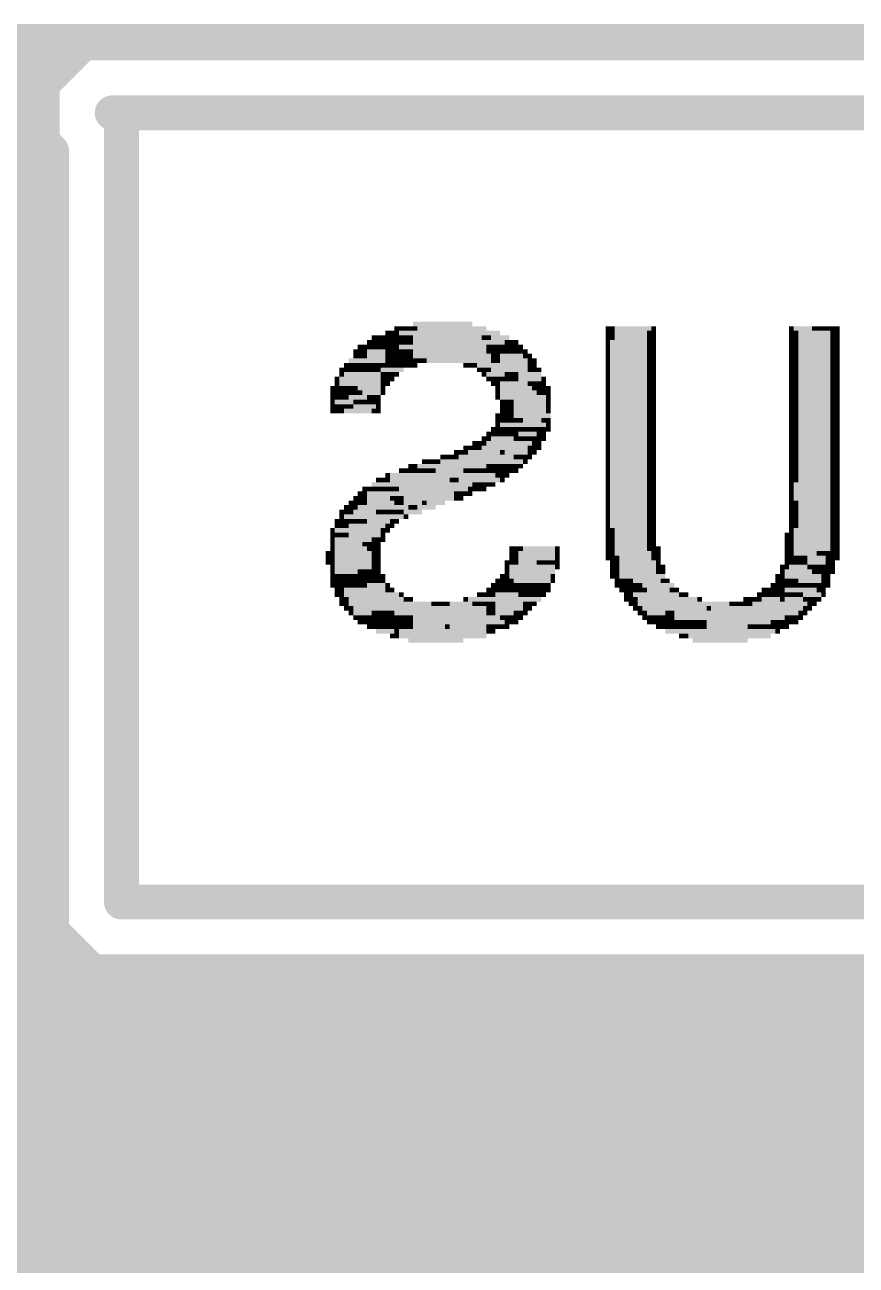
# Model space of a CAD drawing. Extents: x -0.1 to 57, y -0.1 to 41.
# Drawn here: x 37.7 to 41.32, y 27.74 to 33.14 of the extents above; entities that cross this region are included whole.
import ezdxf

# ---------------------------------------------------------------- set-up
doc = ezdxf.new("R2010")
doc.units = 0
for name, color, linetype in [('16', 175, 'CONTINUOUS'), ('17', 82, 'CONTINUOUS'), ('19', 53, 'CONTINUOUS')]:
    doc.layers.add(name, color=color, linetype=linetype)

# ---------------------------------------------------------------- blocks, each defined once
blk = doc.blocks.new('RECT')
blk.add_solid([(-0.5, -0.5), (0.5, -0.5), (-0.5, 0.5), (0.5, 0.5)])

msp = doc.modelspace()

# ---------------------------------------------------------------- linework, layer by layer
at = {"layer": '16', "const_width": 0.1524}
for points in [[(12.1912, 33.0708), (55.8942, 33.0708)], [(37.9537, 33.0648), (37.7752, 32.8863)], [(53.0063, 33.0648), (37.9537, 33.0648)], [(12.3436, 32.9184), (37.8073, 32.9184)], [(37.7752, 32.8863), (37.7752, 32.6337)], [(12.496, 32.766), (37.7752, 32.766)], [(38.08, 32.76), (52.88, 32.76)], [(38.12, 29.32), (38.12, 32.74)], [(12.6484, 32.6136), (37.7953, 32.6136)], [(37.7752, 32.6337), (37.8152, 32.5937)], [(37.8152, 32.5937), (37.8152, 29.1937)], [(12.8008, 32.4612), (37.8152, 32.4612)], [(12.9532, 32.3088), (37.8152, 32.3088)], [(13.1056, 32.1564), (37.8152, 32.1564)], [(13.258, 32.004), (37.8152, 32.004)], [(13.4104, 31.8516), (37.8152, 31.8516)], [(13.5628, 31.6992), (37.8152, 31.6992)], [(13.7152, 31.5468), (37.8152, 31.5468)], [(13.8676, 31.3944), (37.8152, 31.3944)], [(14.02, 31.242), (37.8152, 31.242)], [(14.1724, 31.0896), (37.8152, 31.0896)], [(14.3248, 30.9372), (37.8152, 30.9372)], [(14.4772, 30.7848), (37.8152, 30.7848)], [(14.6296, 30.6324), (37.8152, 30.6324)], [(14.782, 30.48), (37.8152, 30.48)], [(14.9344, 30.3276), (37.8152, 30.3276)], [(15.0868, 30.1752), (37.8152, 30.1752)], [(15.2392, 30.0228), (37.8152, 30.0228)], [(15.24, 29.8704), (37.8152, 29.8704)], [(15.24, 29.718), (37.8152, 29.718)], [(15.24, 29.5656), (37.8152, 29.5656)], [(15.24, 29.4132), (37.8152, 29.4132)], [(52.88, 29.32), (38.12, 29.32)], [(15.24, 29.2608), (37.8152, 29.2608)], [(37.8152, 29.1937), (37.9937, 29.0152)], [(15.24, 29.1084), (37.9005, 29.1084)], [(37.9937, 29.0152), (38.2463, 29.0152)], [(38.2463, 29.0152), (53.0063, 29.0152)], [(15.24, 28.956), (55.8872, 28.956)], [(15.24, 28.8036), (55.887, 28.8036)], [(15.24, 28.6512), (55.8867, 28.6512)], [(15.24, 28.4988), (55.8864, 28.4988)], [(15.24, 28.3464), (55.8862, 28.3464)], [(15.24, 28.194), (55.8859, 28.194)], [(15.24, 28.0416), (55.8857, 28.0416)], [(15.24, 27.8892), (55.8854, 27.8892)], [(15.24, 27.7368), (55.8851, 27.7368)]]:
    msp.add_lwpolyline(points, dxfattribs=at)
at = {"layer": '16', "const_width": 0.0762}
for points in [[(37.9537, 33.1029, 1), (37.9537, 33.0267)], [(37.9807, 33.0379, 1), (37.9268, 33.0917)], [(37.8073, 32.8803, 1), (37.8073, 32.9565)], [(37.8133, 32.8863, 1), (37.7371, 32.8863)], [(37.7483, 32.9132, 1), (37.8021, 32.8593)], [(37.7752, 32.7279, 1), (37.7752, 32.8041)], [(38.08, 32.7981, 1), (38.08, 32.7219)], [(38.1581, 32.74, 1), (38.0819, 32.74)], [(37.8021, 32.6607, 1), (37.7483, 32.6068)], [(37.7371, 32.6337, 1), (37.8133, 32.6337)], [(37.8533, 32.5937, 1), (37.7771, 32.5937)], [(37.7953, 32.5755, 1), (37.7953, 32.6517)], [(37.7883, 32.5668, 1), (37.8421, 32.6207)], [(37.8152, 32.4231, 1), (37.8152, 32.4993)], [(37.8152, 32.2707, 1), (37.8152, 32.3469)], [(37.8152, 32.1183, 1), (37.8152, 32.1945)], [(37.8152, 31.9659, 1), (37.8152, 32.0421)], [(37.8152, 31.8135, 1), (37.8152, 31.8897)], [(37.8152, 31.6611, 1), (37.8152, 31.7373)], [(37.8152, 31.5087, 1), (37.8152, 31.5849)], [(37.8152, 31.3563, 1), (37.8152, 31.4325)], [(37.8152, 31.2039, 1), (37.8152, 31.2801)], [(37.8152, 31.0515, 1), (37.8152, 31.1277)], [(37.8152, 30.8991, 1), (37.8152, 30.9753)], [(37.8152, 30.7467, 1), (37.8152, 30.8229)], [(37.8152, 30.5943, 1), (37.8152, 30.6705)], [(37.8152, 30.4419, 1), (37.8152, 30.5181)], [(37.8152, 30.2895, 1), (37.8152, 30.3657)], [(37.8152, 30.1371, 1), (37.8152, 30.2133)], [(37.8152, 29.9847, 1), (37.8152, 30.0609)], [(37.8152, 29.8323, 1), (37.8152, 29.9085)], [(37.8152, 29.6799, 1), (37.8152, 29.7561)], [(37.8152, 29.5275, 1), (37.8152, 29.6037)], [(37.8152, 29.3751, 1), (37.8152, 29.4513)], [(38.12, 29.3581, 1), (38.12, 29.2819)], [(37.8152, 29.2227, 1), (37.8152, 29.2989)], [(38.0819, 29.32, 1), (38.1581, 29.32)], [(37.8421, 29.2207, 1), (37.7883, 29.1668)], [(37.7771, 29.1937, 1), (37.8533, 29.1937)], [(37.9005, 29.0703, 1), (37.9005, 29.1465)], [(37.9937, 29.0533, 1), (37.9937, 28.9771)], [(38.2463, 29.0533, 1), (38.2463, 28.9771)], [(38.2463, 28.9771, 1), (38.2463, 29.0533)], [(37.9668, 28.9883, 1), (38.0207, 29.0421)]]:
    msp.add_lwpolyline(points, format="xyb", dxfattribs=at)

# ---------------------------------------------------------------- block references
at = {"layer": '16', "yscale": 0.02}
for p, xscale in [((39.31, 31.8), 0.04), ((39.36, 31.82), 0.06), ((39.5, 31.82), 0.18), ((39.65, 31.8), 0.08), ((40.35, 31.82), 0.16), ((41.09, 31.82), 0.08), ((41.06, 31.8), 0.02), ((41.2, 31.82), 0.06), ((41.22, 31.8), 0.02), ((39.2, 31.74), 0.02), ((39.23, 31.76), 0.04), ((39.25, 31.78), 0.04), ((39.29, 31.74), 0.04), ((39.31, 31.78), 0.04), ((39.33, 31.76), 0.04), ((39.37, 31.74), 0.08), ((39.43, 31.78), 0.08), ((39.43, 31.76), 0.08), ((39.7, 31.78), 0.02), ((39.72, 31.74), 0.02), ((39.77, 31.78), 0.08), ((39.81, 31.76), 0.04), ((39.84, 31.74), 0.02), ((40.26, 31.78), 0.02), ((40.43, 31.78), 0.04), ((40.43, 31.76), 0.04), ((40.43, 31.74), 0.04), ((41.05, 31.78), 0.04), ((41.05, 31.76), 0.04), ((41.05, 31.74), 0.04), ((41.22, 31.78), 0.02), ((41.22, 31.76), 0.02), ((41.22, 31.74), 0.02), ((39.15, 31.68), 0.08), ((39.16, 31.7), 0.06), ((39.17, 31.72), 0.04), ((39.29, 31.72), 0.04), ((39.29, 31.7), 0.04), ((39.29, 31.68), 0.04), ((39.37, 31.72), 0.04), ((39.37, 31.7), 0.04), ((39.37, 31.68), 0.04), ((39.54, 31.68), 0.18), ((39.73, 31.72), 0.04), ((39.75, 31.7), 0.04), ((39.75, 31.68), 0.04), ((39.81, 31.72), 0.04), ((39.86, 31.72), 0.02), ((39.88, 31.7), 0.02), ((40.43, 31.72), 0.04), ((40.43, 31.7), 0.04), ((40.43, 31.68), 0.04), ((41.05, 31.72), 0.04), ((41.05, 31.7), 0.04), ((41.05, 31.68), 0.04), ((41.22, 31.72), 0.02), ((41.22, 31.7), 0.02), ((41.22, 31.68), 0.02), ((39.11, 31.66), 0.04), ((39.1, 31.64), 0.02), ((39.17, 31.66), 0.04), ((39.17, 31.64), 0.04), ((39.3, 31.64), 0.1), ((39.29, 31.66), 0.04), ((39.65, 31.66), 0.04), ((39.71, 31.64), 0.04), ((39.92, 31.64), 0.06), ((39.92, 31.66), 0.02), ((40.43, 31.66), 0.04), ((40.43, 31.64), 0.04), ((41.05, 31.66), 0.04), ((41.05, 31.64), 0.04), ((41.22, 31.66), 0.02), ((41.22, 31.64), 0.02), ((39.08, 31.62), 0.02), ((39.28, 31.62), 0.06), ((39.27, 31.6), 0.04), ((39.26, 31.58), 0.02), ((39.75, 31.62), 0.08), ((39.74, 31.6), 0.02), ((39.78, 31.6), 0.02), ((39.9, 31.62), 0.1), ((39.9, 31.6), 0.1), ((39.91, 31.58), 0.04), ((39.96, 31.58), 0.02), ((40.43, 31.62), 0.04), ((40.43, 31.6), 0.04), ((40.43, 31.58), 0.04), ((41.05, 31.62), 0.04), ((41.05, 31.6), 0.04), ((41.05, 31.58), 0.04), ((41.22, 31.62), 0.02), ((41.22, 31.6), 0.02), ((41.22, 31.58), 0.02), ((39.06, 31.54), 0.02), ((39.13, 31.56), 0.04), ((39.14, 31.54), 0.06), ((39.15, 31.52), 0.08), ((39.26, 31.56), 0.02), ((39.76, 31.56), 0.02), ((39.76, 31.54), 0.02), ((39.92, 31.56), 0.02), ((39.95, 31.54), 0.04), ((39.96, 31.56), 0.02), ((40.43, 31.56), 0.04), ((40.43, 31.54), 0.04), ((40.43, 31.52), 0.04), ((41.05, 31.56), 0.04), ((41.05, 31.54), 0.04), ((41.05, 31.52), 0.04), ((41.22, 31.56), 0.02), ((41.22, 31.54), 0.02), ((41.22, 31.52), 0.02), ((39.04, 31.5), 0.02), ((39.09, 31.48), 0.04), ((39.15, 31.46), 0.12), ((39.16, 31.5), 0.06), ((39.18, 31.48), 0.1), ((39.78, 31.5), 0.02), ((39.79, 31.46), 0.04), ((39.98, 31.5), 0.02), ((39.98, 31.48), 0.02), ((39.98, 31.46), 0.02), ((40.43, 31.5), 0.04), ((40.43, 31.48), 0.04), ((40.43, 31.46), 0.04), ((41.05, 31.5), 0.04), ((41.05, 31.48), 0.04), ((41.05, 31.46), 0.04), ((41.22, 31.5), 0.02), ((41.22, 31.48), 0.02), ((41.22, 31.46), 0.02), ((39.76, 31.42), 0.02), ((39.79, 31.44), 0.04), ((39.91, 31.42), 0.08), ((39.95, 31.44), 0.08), ((40.43, 31.44), 0.04), ((40.43, 31.42), 0.04), ((41.05, 31.44), 0.04), ((41.05, 31.42), 0.04), ((41.22, 31.44), 0.02), ((41.22, 31.42), 0.02), ((39.76, 31.4), 0.02), ((39.76, 31.38), 0.02), ((39.82, 31.38), 0.06), ((39.82, 31.36), 0.06), ((39.92, 31.4), 0.1), ((39.95, 31.38), 0.04), ((39.96, 31.36), 0.02), ((40.43, 31.4), 0.04), ((40.43, 31.38), 0.04), ((40.43, 31.36), 0.04), ((41.05, 31.4), 0.04), ((41.05, 31.38), 0.04), ((41.05, 31.36), 0.04), ((41.22, 31.4), 0.02), ((41.22, 31.38), 0.02), ((41.22, 31.36), 0.02), ((39.66, 31.3), 0.06), ((39.69, 31.32), 0.04), ((39.71, 31.34), 0.04), ((39.85, 31.34), 0.04), ((39.91, 31.3), 0.04), ((39.93, 31.32), 0.04), ((40.43, 31.34), 0.04), ((40.43, 31.32), 0.04), ((40.43, 31.3), 0.04), ((41.05, 31.34), 0.04), ((41.05, 31.32), 0.04), ((41.05, 31.3), 0.04), ((41.22, 31.34), 0.02), ((41.22, 31.32), 0.02), ((41.22, 31.3), 0.02), ((39.56, 31.26), 0.06), ((39.61, 31.28), 0.04), ((39.79, 31.26), 0.08), ((39.78, 31.28), 0.02), ((39.89, 31.26), 0.04), ((40.43, 31.28), 0.04), ((40.43, 31.26), 0.04), ((41.05, 31.28), 0.04), ((41.05, 31.26), 0.04), ((41.22, 31.28), 0.02), ((41.22, 31.26), 0.02), ((39.39, 31.2), 0.04), ((39.46, 31.22), 0.1), ((39.47, 31.2), 0.04), ((39.5, 31.24), 0.02), ((39.64, 31.2), 0.06), ((39.73, 31.22), 0.04), ((39.73, 31.2), 0.04), ((39.82, 31.24), 0.1), ((39.78, 31.2), 0.02), ((39.82, 31.22), 0.06), ((39.82, 31.2), 0.02), ((40.43, 31.24), 0.04), ((40.43, 31.22), 0.04), ((40.43, 31.2), 0.04), ((41.05, 31.24), 0.04), ((41.05, 31.22), 0.04), ((41.05, 31.2), 0.04), ((41.22, 31.24), 0.02), ((41.22, 31.22), 0.02), ((41.22, 31.2), 0.02), ((39.26, 31.14), 0.1), ((39.28, 31.16), 0.02), ((39.36, 31.18), 0.14), ((39.59, 31.18), 0.08), ((39.57, 31.16), 0.04), ((39.68, 31.14), 0.06), ((39.72, 31.16), 0.1), ((39.78, 31.18), 0.06), ((40.43, 31.18), 0.04), ((40.43, 31.16), 0.04), ((40.43, 31.14), 0.04), ((41.05, 31.18), 0.04), ((41.05, 31.16), 0.04), ((41.04, 31.14), 0.02), ((41.22, 31.18), 0.02), ((41.22, 31.16), 0.02), ((41.22, 31.14), 0.02), ((39.18, 31.1), 0.02), ((39.2, 31.12), 0.02), ((39.3, 31.12), 0.06), ((39.31, 31.1), 0.08), ((39.59, 31.1), 0.04), ((39.66, 31.12), 0.02), ((40.43, 31.12), 0.04), ((40.43, 31.1), 0.04), ((41.04, 31.12), 0.02), ((41.04, 31.1), 0.02), ((41.22, 31.12), 0.02), ((41.22, 31.1), 0.02), ((39.13, 31.04), 0.04), ((39.16, 31.08), 0.06), ((39.16, 31.06), 0.06), ((39.32, 31.08), 0.06), ((39.33, 31.06), 0.04), ((39.38, 31.04), 0.02), ((39.44, 31.06), 0.02), ((39.51, 31.08), 0.12), ((40.43, 31.08), 0.04), ((40.43, 31.06), 0.04), ((40.43, 31.04), 0.04), ((41.04, 31.08), 0.02), ((41.05, 31.06), 0.04), ((41.05, 31.04), 0.04), ((41.22, 31.08), 0.02), ((41.22, 31.06), 0.02), ((41.22, 31.04), 0.02), ((39.08, 31), 0.02), ((39.11, 31.02), 0.04), ((39.16, 30.98), 0.06), ((39.29, 31), 0.12), ((39.28, 31.02), 0.06), ((39.31, 30.98), 0.04), ((39.34, 31.02), 0.02), ((40.43, 31.02), 0.04), ((40.43, 31), 0.04), ((40.43, 30.98), 0.04), ((41.05, 31.02), 0.04), ((41.05, 31), 0.04), ((41.05, 30.98), 0.04), ((41.22, 31.02), 0.02), ((41.22, 31), 0.02), ((41.22, 30.98), 0.02), ((39.09, 30.94), 0.08), ((39.08, 30.92), 0.06), ((39.15, 30.96), 0.08), ((39.26, 30.94), 0.02), ((39.28, 30.96), 0.02), ((40.24, 30.96), 0.02), ((40.25, 30.94), 0.04), ((40.25, 30.92), 0.04), ((40.43, 30.96), 0.04), ((40.43, 30.94), 0.04), ((40.43, 30.92), 0.04), ((41.05, 30.96), 0.04), ((41.04, 30.94), 0.02), ((41.04, 30.92), 0.02), ((41.22, 30.96), 0.02), ((41.22, 30.94), 0.02), ((41.22, 30.92), 0.02), ((39.04, 30.9), 0.02), ((39.04, 30.88), 0.02), ((39.19, 30.88), 0.04), ((39.23, 30.9), 0.04), ((40.25, 30.9), 0.04), ((40.26, 30.88), 0.02), ((40.43, 30.9), 0.04), ((40.43, 30.88), 0.04), ((41.04, 30.9), 0.02), ((41.04, 30.88), 0.02), ((41.22, 30.9), 0.02), ((41.22, 30.88), 0.02), ((39.04, 30.86), 0.02), ((39.04, 30.84), 0.02), ((39.04, 30.82), 0.02), ((39.2, 30.86), 0.02), ((39.22, 30.84), 0.02), ((39.22, 30.82), 0.02), ((39.84, 30.82), 0.02), ((39.94, 30.86), 0.14), ((40.02, 30.84), 0.02), ((40.02, 30.82), 0.02), ((40.26, 30.86), 0.02), ((40.26, 30.84), 0.02), ((40.27, 30.82), 0.04), ((40.43, 30.86), 0.04), ((40.44, 30.84), 0.02), ((40.44, 30.82), 0.02), ((41.04, 30.86), 0.02), ((41.04, 30.84), 0.02), ((41.05, 30.82), 0.04), ((41.15, 30.82), 0.08), ((41.17, 30.84), 0.04), ((41.22, 30.86), 0.02), ((41.22, 30.84), 0.02), ((39.04, 30.8), 0.02), ((39.04, 30.78), 0.02), ((39.04, 30.76), 0.02), ((39.17, 30.76), 0.04), ((39.22, 30.8), 0.02), ((39.22, 30.76), 0.02), ((39.8, 30.78), 0.02), ((39.8, 30.76), 0.02), ((39.84, 30.8), 0.02), ((39.96, 30.78), 0.1), ((39.96, 30.76), 0.1), ((39.94, 30.8), 0.02), ((40.01, 30.8), 0.04), ((40.27, 30.8), 0.04), ((40.27, 30.78), 0.04), ((40.28, 30.76), 0.02), ((41.03, 30.8), 0.04), ((41.02, 30.78), 0.02), ((41.15, 30.8), 0.08), ((41.14, 30.78), 0.06), ((41.14, 30.76), 0.02), ((39.04, 30.74), 0.02), ((39.07, 30.72), 0.04), ((39.08, 30.74), 0.02), ((39.17, 30.74), 0.04), ((39.17, 30.72), 0.04), ((39.26, 30.72), 0.02), ((39.79, 30.74), 0.04), ((39.8, 30.72), 0.06), ((39.95, 30.74), 0.08), ((39.95, 30.72), 0.08), ((40.28, 30.74), 0.02), ((40.28, 30.72), 0.02), ((40.41, 30.72), 0.12), ((40.43, 30.74), 0.12), ((41.05, 30.72), 0.04), ((41.19, 30.74), 0.04), ((41.19, 30.72), 0.04), ((39.07, 30.7), 0.04), ((39.08, 30.68), 0.02), ((39.08, 30.66), 0.02), ((39.17, 30.7), 0.04), ((39.29, 30.66), 0.08), ((39.29, 30.68), 0.04), ((39.72, 30.66), 0.06), ((39.74, 30.68), 0.02), ((39.76, 30.7), 0.02), ((39.81, 30.7), 0.04), ((39.81, 30.68), 0.04), ((39.88, 30.66), 0.06), ((39.9, 30.7), 0.06), ((39.9, 30.68), 0.06), ((39.94, 30.66), 0.02), ((39.96, 30.68), 0.02), ((39.98, 30.7), 0.02), ((40.31, 30.7), 0.04), ((40.32, 30.66), 0.02), ((40.34, 30.68), 0.02), ((40.46, 30.7), 0.14), ((40.46, 30.68), 0.1), ((40.5, 30.66), 0.1), ((40.54, 30.68), 0.02), ((40.93, 30.66), 0.04), ((40.96, 30.7), 0.02), ((40.96, 30.68), 0.02), ((41.02, 30.66), 0.06), ((41.04, 30.7), 0.06), ((41.08, 30.68), 0.14), ((41.13, 30.66), 0.08), ((41.13, 30.7), 0.04), ((41.18, 30.7), 0.02), ((41.18, 30.68), 0.02), ((39.09, 30.64), 0.04), ((39.1, 30.62), 0.02), ((39.12, 30.6), 0.02), ((39.3, 30.64), 0.1), ((39.3, 30.62), 0.1), ((39.29, 30.6), 0.08), ((39.49, 30.62), 0.04), ((39.6, 30.62), 0.1), ((39.69, 30.64), 0.12), ((39.73, 30.62), 0.04), ((39.73, 30.6), 0.04), ((39.91, 30.64), 0.08), ((39.88, 30.62), 0.02), ((39.88, 30.6), 0.02), ((39.92, 30.62), 0.02), ((40.35, 30.64), 0.04), ((40.36, 30.62), 0.02), ((40.37, 30.6), 0.04), ((40.58, 30.64), 0.1), ((40.66, 30.62), 0.22), ((40.68, 30.6), 0.02), ((40.85, 30.62), 0.04), ((40.89, 30.64), 0.04), ((41, 30.64), 0.02), ((41.12, 30.64), 0.06), ((41.1, 30.6), 0.02), ((41.13, 30.62), 0.04), ((39.17, 30.58), 0.08), ((39.19, 30.56), 0.04), ((39.29, 30.58), 0.04), ((39.29, 30.56), 0.04), ((39.37, 30.56), 0.04), ((39.79, 30.58), 0.08), ((39.79, 30.56), 0.04), ((40.39, 30.58), 0.04), ((40.41, 30.56), 0.04), ((40.5, 30.58), 0.02), ((40.51, 30.56), 0.04), ((40.71, 30.58), 0.08), ((40.71, 30.56), 0.08), ((41.02, 30.56), 0.02), ((41.08, 30.56), 0.02), ((39.2, 30.54), 0.02), ((39.22, 30.52), 0.02), ((39.26, 30.54), 0.06), ((39.28, 30.52), 0.02), ((39.32, 30.5), 0.02), ((39.37, 30.54), 0.04), ((39.37, 30.52), 0.04), ((39.54, 30.52), 0.02), ((39.66, 30.5), 0.1), ((39.74, 30.52), 0.06), ((39.8, 30.54), 0.02), ((40.44, 30.54), 0.02), ((40.47, 30.52), 0.04), ((40.52, 30.54), 0.02), ((40.55, 30.52), 0.04), ((40.64, 30.54), 0.02), ((40.65, 30.52), 0.04), ((40.9, 30.54), 0.1), ((40.88, 30.52), 0.06), ((40.91, 30.5), 0.12), ((40.95, 30.52), 0.04), ((41.03, 30.54), 0.04), ((39.48, 30.48), 0.3), ((40.71, 30.48), 0.24)]:
    msp.add_blockref('RECT', p, dxfattribs=dict(at, xscale=xscale))
at = {"layer": '17', "yscale": 0.02}
for p, xscale in [((39.52, 31.84), 0.26), ((39.28, 31.8), 0.02), ((39.32, 31.82), 0.02), ((39.4, 31.82), 0.02), ((39.65, 31.82), 0.12), ((39.73, 31.8), 0.08), ((40.25, 31.82), 0.04), ((40.25, 31.8), 0.04), ((40.43, 31.8), 0.04), ((40.44, 31.82), 0.02), ((41.04, 31.82), 0.02), ((41.04, 31.8), 0.02), ((41.15, 31.82), 0.04), ((41.24, 31.82), 0.02), ((41.24, 31.8), 0.02), ((39.17, 31.74), 0.04), ((39.2, 31.76), 0.02), ((39.22, 31.78), 0.02), ((39.28, 31.78), 0.02), ((39.72, 31.78), 0.02), ((39.81, 31.74), 0.04), ((39.84, 31.76), 0.02), ((39.86, 31.74), 0.02), ((40.24, 31.78), 0.02), ((40.24, 31.76), 0.02), ((40.24, 31.74), 0.02), ((41.24, 31.78), 0.02), ((41.24, 31.76), 0.02), ((41.24, 31.74), 0.02), ((39.14, 31.72), 0.02), ((39.42, 31.68), 0.06), ((39.88, 31.72), 0.02), ((39.9, 31.7), 0.02), ((39.91, 31.68), 0.04), ((40.24, 31.72), 0.02), ((40.24, 31.7), 0.02), ((40.24, 31.68), 0.02), ((41.24, 31.72), 0.02), ((41.24, 31.7), 0.02), ((41.24, 31.68), 0.02), ((39.08, 31.64), 0.02), ((39.26, 31.66), 0.02), ((39.38, 31.66), 0.06), ((39.62, 31.66), 0.02), ((39.68, 31.64), 0.02), ((39.9, 31.66), 0.02), ((40.24, 31.66), 0.02), ((40.24, 31.64), 0.02), ((41.24, 31.66), 0.02), ((41.24, 31.64), 0.02), ((39.06, 31.6), 0.02), ((39.06, 31.58), 0.02), ((39.28, 31.58), 0.02), ((39.3, 31.6), 0.02), ((39.32, 31.62), 0.02), ((39.7, 31.62), 0.02), ((39.72, 31.6), 0.02), ((39.75, 31.58), 0.04), ((39.76, 31.6), 0.02), ((39.94, 31.58), 0.02), ((39.96, 31.6), 0.02), ((40.24, 31.62), 0.02), ((40.24, 31.6), 0.02), ((40.24, 31.58), 0.02), ((41.24, 31.62), 0.02), ((41.24, 31.6), 0.02), ((41.24, 31.58), 0.02), ((39.05, 31.56), 0.04), ((39.04, 31.54), 0.02), ((39.04, 31.52), 0.02), ((39.24, 31.52), 0.02), ((39.26, 31.54), 0.02), ((39.76, 31.52), 0.02), ((39.94, 31.56), 0.02), ((39.98, 31.56), 0.02), ((39.98, 31.54), 0.02), ((39.98, 31.52), 0.02), ((40.24, 31.56), 0.02), ((40.24, 31.54), 0.02), ((40.24, 31.52), 0.02), ((41.24, 31.56), 0.02), ((41.24, 31.54), 0.02), ((41.24, 31.52), 0.02), ((39.04, 31.48), 0.02), ((39.06, 31.46), 0.06), ((39.23, 31.46), 0.04), ((39.24, 31.5), 0.02), ((39.24, 31.48), 0.02), ((39.8, 31.48), 0.06), ((39.81, 31.5), 0.04), ((39.82, 31.46), 0.02), ((40.24, 31.5), 0.02), ((40.24, 31.48), 0.02), ((40.24, 31.46), 0.02), ((41.24, 31.5), 0.02), ((41.24, 31.48), 0.02), ((41.24, 31.46), 0.02), ((39.76, 31.44), 0.02), ((39.82, 31.44), 0.02), ((39.82, 31.42), 0.02), ((39.98, 31.42), 0.02), ((40.24, 31.44), 0.02), ((40.24, 31.42), 0.02), ((41.24, 31.44), 0.02), ((41.24, 31.42), 0.02), ((39.73, 31.36), 0.04), ((39.74, 31.38), 0.02), ((39.92, 31.38), 0.02), ((39.94, 31.36), 0.02), ((39.98, 31.4), 0.02), ((39.98, 31.38), 0.02), ((40.24, 31.4), 0.02), ((40.24, 31.38), 0.02), ((40.24, 31.36), 0.02), ((41.24, 31.4), 0.02), ((41.24, 31.38), 0.02), ((41.24, 31.36), 0.02), ((39.62, 31.3), 0.02), ((39.66, 31.32), 0.02), ((39.95, 31.34), 0.04), ((39.94, 31.3), 0.02), ((40.24, 31.34), 0.02), ((40.24, 31.32), 0.02), ((40.24, 31.3), 0.02), ((41.24, 31.34), 0.02), ((41.24, 31.32), 0.02), ((41.24, 31.3), 0.02), ((39.52, 31.26), 0.02), ((39.58, 31.28), 0.02), ((39.91, 31.28), 0.04), ((40.24, 31.28), 0.02), ((40.24, 31.26), 0.02), ((41.24, 31.28), 0.02), ((41.24, 31.26), 0.02), ((39.35, 31.2), 0.04), ((39.39, 31.22), 0.04), ((39.46, 31.24), 0.06), ((39.8, 31.2), 0.02), ((39.84, 31.2), 0.02), ((39.86, 31.22), 0.02), ((39.88, 31.24), 0.02), ((40.24, 31.24), 0.02), ((40.24, 31.22), 0.02), ((40.24, 31.2), 0.02), ((41.24, 31.24), 0.02), ((41.24, 31.22), 0.02), ((41.24, 31.2), 0.02), ((39.25, 31.16), 0.04), ((39.28, 31.18), 0.02), ((39.73, 31.14), 0.04), ((39.78, 31.16), 0.02), ((40.24, 31.18), 0.02), ((40.24, 31.16), 0.02), ((40.24, 31.14), 0.02), ((41.24, 31.18), 0.02), ((41.24, 31.16), 0.02), ((41.24, 31.14), 0.02), ((39.16, 31.1), 0.02), ((39.18, 31.12), 0.02), ((39.63, 31.1), 0.04), ((39.64, 31.12), 0.02), ((39.69, 31.12), 0.04), ((40.24, 31.12), 0.02), ((40.24, 31.1), 0.02), ((41.24, 31.12), 0.02), ((41.24, 31.1), 0.02), ((39.1, 31.04), 0.02), ((39.12, 31.06), 0.02), ((39.45, 31.04), 0.08), ((39.49, 31.06), 0.08), ((39.59, 31.08), 0.04), ((40.24, 31.08), 0.02), ((40.24, 31.06), 0.02), ((40.24, 31.04), 0.02), ((41.24, 31.08), 0.02), ((41.24, 31.06), 0.02), ((41.24, 31.04), 0.02), ((39.06, 30.98), 0.02), ((39.08, 31.02), 0.02), ((39.24, 31.02), 0.02), ((39.39, 31.02), 0.08), ((39.36, 31), 0.02), ((40.24, 31.02), 0.02), ((40.24, 31), 0.02), ((40.24, 30.98), 0.02), ((41.24, 31.02), 0.02), ((41.24, 31), 0.02), ((41.24, 30.98), 0.02), ((39.04, 30.94), 0.02), ((39.04, 30.92), 0.02), ((39.06, 30.96), 0.02), ((39.26, 30.92), 0.02), ((39.28, 30.94), 0.02), ((39.3, 30.96), 0.02), ((41.02, 30.92), 0.02), ((41.24, 30.96), 0.02), ((41.24, 30.94), 0.02), ((41.24, 30.92), 0.02), ((39.23, 30.88), 0.04), ((39.26, 30.9), 0.02), ((40.24, 30.88), 0.02), ((41.02, 30.9), 0.02), ((41.02, 30.88), 0.02), ((41.24, 30.9), 0.02), ((41.24, 30.88), 0.02), ((39.02, 30.84), 0.02), ((39.02, 30.82), 0.02), ((39.23, 30.86), 0.04), ((39.24, 30.84), 0.02), ((39.24, 30.82), 0.02), ((39.84, 30.86), 0.06), ((39.83, 30.84), 0.04), ((39.82, 30.82), 0.02), ((40.02, 30.86), 0.02), ((40.24, 30.86), 0.02), ((40.24, 30.84), 0.02), ((40.24, 30.82), 0.02), ((40.46, 30.86), 0.02), ((40.46, 30.84), 0.02), ((40.46, 30.82), 0.02), ((41.02, 30.86), 0.02), ((41.02, 30.84), 0.02), ((41.02, 30.82), 0.02), ((41.23, 30.82), 0.04), ((41.24, 30.86), 0.02), ((41.24, 30.84), 0.02), ((39.02, 30.8), 0.02), ((39.23, 30.78), 0.04), ((39.24, 30.8), 0.02), ((39.24, 30.76), 0.02), ((39.8, 30.8), 0.02), ((40.02, 30.78), 0.02), ((40.26, 30.76), 0.02), ((40.46, 30.8), 0.02), ((40.47, 30.78), 0.04), ((40.47, 30.76), 0.04), ((41, 30.78), 0.02), ((41, 30.76), 0.02), ((41.22, 30.8), 0.02), ((41.22, 30.78), 0.02), ((41.22, 30.76), 0.02), ((39.04, 30.72), 0.02), ((39.26, 30.74), 0.02), ((39.76, 30.72), 0.02), ((40, 30.74), 0.02), ((40, 30.72), 0.02), ((40.26, 30.74), 0.02), ((40.5, 30.72), 0.02), ((40.99, 30.74), 0.04), ((40.99, 30.72), 0.04), ((39.04, 30.7), 0.02), ((39.06, 30.68), 0.02), ((39.06, 30.66), 0.02), ((39.28, 30.7), 0.02), ((39.34, 30.66), 0.02), ((39.68, 30.66), 0.02), ((39.72, 30.68), 0.02), ((39.74, 30.7), 0.02), ((39.96, 30.66), 0.02), ((39.98, 30.68), 0.02), ((40.28, 30.7), 0.02), ((40.31, 30.68), 0.04), ((40.34, 30.66), 0.02), ((40.57, 30.66), 0.04), ((40.9, 30.66), 0.02), ((40.93, 30.68), 0.04), ((40.98, 30.7), 0.02), ((41.18, 30.66), 0.02), ((41.2, 30.7), 0.02), ((39.08, 30.62), 0.02), ((39.1, 30.6), 0.02), ((39.37, 30.64), 0.04), ((39.41, 30.62), 0.12), ((39.53, 30.62), 0.04), ((39.62, 30.64), 0.02), ((39.9, 30.62), 0.02), ((39.9, 30.6), 0.02), ((40.32, 30.64), 0.02), ((40.34, 30.62), 0.02), ((40.64, 30.64), 0.02), ((40.8, 30.62), 0.06), ((40.85, 30.64), 0.04), ((41.12, 30.6), 0.02), ((41.16, 30.64), 0.02), ((39.12, 30.58), 0.02), ((39.15, 30.56), 0.04), ((39.72, 30.58), 0.02), ((39.84, 30.56), 0.06), ((39.87, 30.58), 0.04), ((40.52, 30.58), 0.02), ((41.05, 30.56), 0.04), ((41.09, 30.58), 0.04), ((39.17, 30.54), 0.04), ((39.2, 30.52), 0.02), ((39.25, 30.52), 0.04), ((39.27, 30.5), 0.08), ((39.73, 30.5), 0.04), ((39.79, 30.52), 0.04), ((39.83, 30.54), 0.04), ((40.42, 30.54), 0.02), ((40.51, 30.52), 0.04), ((40.53, 30.5), 0.08), ((40.55, 30.54), 0.04), ((40.66, 30.54), 0.02), ((40.92, 30.52), 0.02), ((41, 30.52), 0.06), ((40.98, 30.5), 0.02), ((41.06, 30.54), 0.02), ((39.31, 30.48), 0.04), ((39.49, 30.46), 0.24), ((39.67, 30.48), 0.08), ((40.57, 30.48), 0.04), ((40.73, 30.46), 0.24), ((40.89, 30.48), 0.12)]:
    msp.add_blockref('RECT', p, dxfattribs=dict(at, xscale=xscale))
at = {"layer": '19', "yscale": 0.02}
for p, xscale in [((39.47, 31.8), 0.28), ((40.34, 31.8), 0.14), ((41.14, 31.8), 0.14), ((39.24, 31.74), 0.06), ((39.28, 31.76), 0.06), ((39.32, 31.74), 0.02), ((39.36, 31.78), 0.06), ((39.37, 31.76), 0.04), ((39.56, 31.74), 0.3), ((39.58, 31.78), 0.22), ((39.63, 31.76), 0.32), ((39.76, 31.74), 0.06), ((40.33, 31.76), 0.16), ((40.33, 31.74), 0.16), ((40.34, 31.78), 0.14), ((41.14, 31.78), 0.14), ((41.14, 31.76), 0.14), ((41.14, 31.74), 0.14), ((39.23, 31.72), 0.08), ((39.23, 31.7), 0.08), ((39.23, 31.68), 0.08), ((39.33, 31.72), 0.04), ((39.33, 31.7), 0.04), ((39.33, 31.68), 0.04), ((39.55, 31.72), 0.32), ((39.56, 31.7), 0.34), ((39.68, 31.68), 0.1), ((39.77, 31.72), 0.04), ((39.82, 31.7), 0.1), ((39.83, 31.68), 0.12), ((39.84, 31.72), 0.02), ((40.33, 31.72), 0.16), ((40.33, 31.7), 0.16), ((40.33, 31.68), 0.16), ((41.14, 31.72), 0.14), ((41.14, 31.7), 0.14), ((41.14, 31.68), 0.14), ((39.13, 31.64), 0.04), ((39.14, 31.66), 0.02), ((39.22, 31.66), 0.06), ((39.22, 31.64), 0.06), ((39.33, 31.66), 0.04), ((39.78, 31.66), 0.22), ((39.81, 31.64), 0.16), ((40.33, 31.66), 0.16), ((40.33, 31.64), 0.16), ((41.14, 31.66), 0.14), ((41.14, 31.64), 0.14), ((39.16, 31.6), 0.18), ((39.16, 31.58), 0.18), ((39.17, 31.62), 0.16), ((39.83, 31.58), 0.12), ((39.82, 31.62), 0.06), ((39.82, 31.6), 0.06), ((40.33, 31.62), 0.16), ((40.33, 31.6), 0.16), ((40.33, 31.58), 0.16), ((41.14, 31.62), 0.14), ((41.14, 31.6), 0.14), ((41.14, 31.58), 0.14), ((39.08, 31.52), 0.06), ((39.09, 31.56), 0.04), ((39.09, 31.54), 0.04), ((39.2, 31.56), 0.1), ((39.21, 31.54), 0.08), ((39.21, 31.52), 0.04), ((39.84, 31.56), 0.14), ((39.85, 31.54), 0.16), ((39.87, 31.52), 0.2), ((40.33, 31.56), 0.16), ((40.33, 31.54), 0.16), ((40.33, 31.52), 0.16), ((41.14, 31.56), 0.14), ((41.14, 31.54), 0.14), ((41.14, 31.52), 0.14), ((39.09, 31.5), 0.08), ((39.06, 31.48), 0.02), ((39.12, 31.48), 0.02), ((39.21, 31.5), 0.04), ((39.9, 31.5), 0.14), ((39.9, 31.48), 0.14), ((39.9, 31.46), 0.14), ((40.33, 31.5), 0.16), ((40.33, 31.48), 0.16), ((40.33, 31.46), 0.16), ((41.14, 31.5), 0.14), ((41.14, 31.48), 0.14), ((41.14, 31.46), 0.14), ((39.79, 31.42), 0.04), ((39.87, 31.44), 0.08), ((39.85, 31.42), 0.04), ((39.96, 31.42), 0.02), ((40.33, 31.44), 0.16), ((40.33, 31.42), 0.16), ((41.14, 31.44), 0.14), ((41.14, 31.42), 0.14), ((39.77, 31.36), 0.04), ((39.82, 31.4), 0.1), ((39.78, 31.38), 0.02), ((39.88, 31.38), 0.06), ((39.89, 31.36), 0.08), ((40.33, 31.4), 0.16), ((40.33, 31.38), 0.16), ((40.33, 31.36), 0.16), ((41.14, 31.4), 0.14), ((41.14, 31.38), 0.14), ((41.14, 31.36), 0.14), ((39.79, 31.3), 0.2), ((39.81, 31.32), 0.2), ((39.78, 31.34), 0.1), ((39.9, 31.34), 0.06), ((40.33, 31.34), 0.16), ((40.33, 31.32), 0.16), ((40.33, 31.3), 0.16), ((41.14, 31.34), 0.14), ((41.14, 31.32), 0.14), ((41.14, 31.3), 0.14), ((39.67, 31.26), 0.16), ((39.7, 31.28), 0.14), ((39.84, 31.28), 0.1), ((39.85, 31.26), 0.04), ((40.33, 31.28), 0.16), ((40.33, 31.26), 0.16), ((41.14, 31.28), 0.14), ((41.14, 31.26), 0.14), ((39.43, 31.2), 0.04), ((39.55, 31.2), 0.12), ((39.64, 31.24), 0.26), ((39.61, 31.22), 0.2), ((39.69, 31.2), 0.04), ((39.77, 31.22), 0.04), ((39.76, 31.2), 0.02), ((40.33, 31.24), 0.16), ((40.33, 31.22), 0.16), ((40.33, 31.2), 0.16), ((41.14, 31.24), 0.14), ((41.14, 31.22), 0.14), ((41.14, 31.2), 0.14), ((39.42, 31.16), 0.26), ((39.48, 31.14), 0.34), ((39.49, 31.18), 0.12), ((39.63, 31.16), 0.08), ((39.69, 31.18), 0.12), ((40.33, 31.18), 0.16), ((40.33, 31.16), 0.16), ((40.33, 31.14), 0.16), ((41.13, 31.14), 0.16), ((41.14, 31.18), 0.14), ((41.14, 31.16), 0.14), ((39.23, 31.1), 0.08), ((39.24, 31.12), 0.06), ((39.48, 31.12), 0.3), ((39.46, 31.1), 0.22), ((40.33, 31.12), 0.16), ((40.33, 31.1), 0.16), ((41.13, 31.12), 0.16), ((41.13, 31.1), 0.16), ((39.26, 31.04), 0.22), ((39.24, 31.08), 0.1), ((39.25, 31.06), 0.12), ((39.4, 31.08), 0.1), ((39.39, 31.06), 0.08), ((39.4, 31.04), 0.02), ((40.33, 31.08), 0.16), ((40.33, 31.06), 0.16), ((40.33, 31.04), 0.16), ((41.13, 31.08), 0.16), ((41.14, 31.06), 0.14), ((41.14, 31.04), 0.14), ((39.1, 30.98), 0.06), ((39.16, 31), 0.14), ((39.18, 31.02), 0.1), ((39.24, 30.98), 0.1), ((39.32, 31.02), 0.02), ((40.33, 31.02), 0.16), ((40.33, 31), 0.16), ((40.33, 30.98), 0.16), ((41.14, 31.02), 0.14), ((41.14, 31), 0.14), ((41.14, 30.98), 0.14), ((39.09, 30.96), 0.04), ((39.18, 30.92), 0.14), ((39.19, 30.94), 0.12), ((39.23, 30.96), 0.08), ((40.33, 30.96), 0.16), ((40.34, 30.94), 0.14), ((40.34, 30.92), 0.14), ((41.13, 30.94), 0.16), ((41.13, 30.92), 0.16), ((41.14, 30.96), 0.14), ((39.13, 30.9), 0.16), ((39.11, 30.88), 0.12), ((40.34, 30.9), 0.14), ((40.34, 30.88), 0.14), ((41.13, 30.9), 0.16), ((41.13, 30.88), 0.16), ((39.12, 30.86), 0.14), ((39.13, 30.84), 0.16), ((39.13, 30.82), 0.16), ((39.93, 30.84), 0.16), ((39.93, 30.82), 0.16), ((40.34, 30.86), 0.14), ((40.35, 30.84), 0.16), ((40.36, 30.82), 0.14), ((41.13, 30.86), 0.16), ((41.1, 30.84), 0.1), ((41.09, 30.82), 0.04), ((41.2, 30.84), 0.02), ((41.2, 30.82), 0.02), ((39.13, 30.8), 0.16), ((39.13, 30.78), 0.16), ((39.1, 30.76), 0.1), ((39.2, 30.76), 0.02), ((39.82, 30.8), 0.02), ((39.86, 30.78), 0.1), ((39.86, 30.76), 0.1), ((39.89, 30.8), 0.08), ((39.97, 30.8), 0.04), ((40.37, 30.8), 0.16), ((40.37, 30.78), 0.16), ((40.37, 30.76), 0.16), ((41.07, 30.76), 0.12), ((41.07, 30.78), 0.08), ((41.08, 30.8), 0.06), ((41.18, 30.76), 0.06), ((41.19, 30.78), 0.04), ((41.2, 30.8), 0.02), ((39.06, 30.74), 0.02), ((39.12, 30.74), 0.06), ((39.12, 30.72), 0.06), ((39.22, 30.74), 0.06), ((39.22, 30.72), 0.06), ((39.86, 30.74), 0.1), ((39.87, 30.72), 0.08), ((40.33, 30.74), 0.08), ((40.32, 30.72), 0.06), ((40.48, 30.72), 0.02), ((41.09, 30.74), 0.16), ((41.02, 30.72), 0.02), ((41.12, 30.72), 0.1), ((39.12, 30.7), 0.06), ((39.18, 30.68), 0.18), ((39.17, 30.66), 0.16), ((39.23, 30.7), 0.08), ((39.77, 30.68), 0.04), ((39.8, 30.66), 0.1), ((39.78, 30.7), 0.02), ((39.85, 30.7), 0.04), ((39.85, 30.68), 0.04), ((39.92, 30.66), 0.02), ((39.95, 30.7), 0.04), ((39.94, 30.68), 0.02), ((40.36, 30.7), 0.06), ((40.38, 30.68), 0.06), ((40.4, 30.66), 0.1), ((40.52, 30.68), 0.02), ((40.97, 30.66), 0.04), ((40.99, 30.68), 0.04), ((41, 30.7), 0.02), ((41.07, 30.66), 0.04), ((41.09, 30.7), 0.04), ((41.16, 30.7), 0.02), ((41.16, 30.68), 0.02), ((39.18, 30.64), 0.14), ((39.18, 30.62), 0.14), ((39.19, 30.6), 0.12), ((39.52, 30.6), 0.38), ((39.68, 30.62), 0.06), ((39.81, 30.64), 0.12), ((39.81, 30.62), 0.12), ((39.81, 30.6), 0.12), ((40.45, 30.64), 0.16), ((40.46, 30.62), 0.18), ((40.53, 30.6), 0.28), ((40.89, 30.6), 0.4), ((40.99, 30.62), 0.24), ((40.95, 30.64), 0.08), ((41.05, 30.64), 0.08), ((39.24, 30.58), 0.06), ((39.24, 30.56), 0.06), ((39.51, 30.58), 0.4), ((39.33, 30.56), 0.04), ((39.58, 30.56), 0.38), ((39.74, 30.58), 0.02), ((39.84, 30.58), 0.02), ((40.45, 30.58), 0.08), ((40.46, 30.56), 0.06), ((40.6, 30.58), 0.14), ((40.6, 30.56), 0.14), ((40.91, 30.58), 0.32), ((40.88, 30.56), 0.26), ((39.22, 30.54), 0.02), ((39.32, 30.54), 0.06), ((39.32, 30.52), 0.06), ((39.47, 30.5), 0.28), ((39.59, 30.54), 0.4), ((39.46, 30.52), 0.14), ((39.63, 30.52), 0.16), ((40.48, 30.54), 0.06), ((40.6, 30.54), 0.06), ((40.6, 30.52), 0.06), ((40.71, 30.5), 0.28), ((40.76, 30.54), 0.18), ((40.76, 30.52), 0.18), ((40.98, 30.54), 0.06)]:
    msp.add_blockref('RECT', p, dxfattribs=dict(at, xscale=xscale))

doc.saveas('drawing.dxf')
